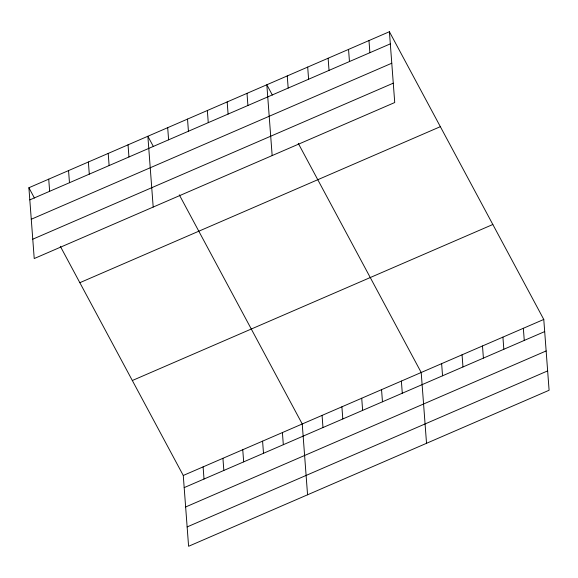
<?xml version="1.0" encoding="UTF-8"?>
<svg xmlns="http://www.w3.org/2000/svg" width="578" height="578" viewBox="0 0 578 578"><rect width="100%" height="100%" fill="white"/><g stroke="black" fill="none" stroke-linecap="round" stroke-linejoin="round"><path stroke-width="0.87" d="M389.406 31.718L394.731 102.53L34.225 258.554L28.9 187.742L389.406 31.718L543.775 319.446L549.1 390.258L188.594 546.282L183.269 475.47L60.314 246.293M29.81 199.887L390.316 43.863M31.27 219.25L391.776 63.219M32.765 239.198L393.271 83.167M79.843 282.693L440.349 126.669M132.326 380.519L492.832 224.495M183.269 475.47L543.775 319.446M184.187 487.615L544.686 331.591M185.639 506.978L546.145 350.947M187.142 526.926L547.648 370.895M272.354 95.052L266.834 84.764L272.159 155.576M298.248 143.315L421.203 372.492L426.528 443.304M153.387 146.537L147.867 136.256L153.192 207.069M179.281 194.808L302.236 423.985L307.561 494.797M28.9 187.742L34.42 198.03M523.35 328.282L524.26 340.428M502.918 337.126L503.828 349.271M482.493 345.969L483.403 358.114M462.06 354.813L462.971 366.958M441.635 363.649L442.546 375.794M401.378 381.075L402.288 393.221M368.974 40.554L369.891 52.699M381.545 389.659L382.463 401.804M348.548 49.397L349.459 61.543M361.72 398.235L362.637 410.38M328.116 58.241L329.034 70.386M341.894 406.818L342.805 418.963M307.691 67.084L308.601 79.229M322.069 415.401L322.979 427.547M287.259 75.92L288.176 88.066M282.411 432.561L283.321 444.706M247.008 93.347L247.919 105.492M262.585 441.144L263.496 453.289M227.176 101.93L228.093 114.076M242.753 449.727L243.67 461.873M207.35 110.506L208.261 122.652M222.927 458.311L223.838 470.456M187.525 119.09L188.435 131.235M203.102 466.887L204.012 479.032M167.692 127.673L168.61 139.818M128.041 144.832L128.952 156.978M108.209 153.416L109.126 165.561M88.383 161.999L89.294 174.144M68.558 170.582L69.468 182.727M48.725 179.158L49.643 191.304"/></g></svg>
